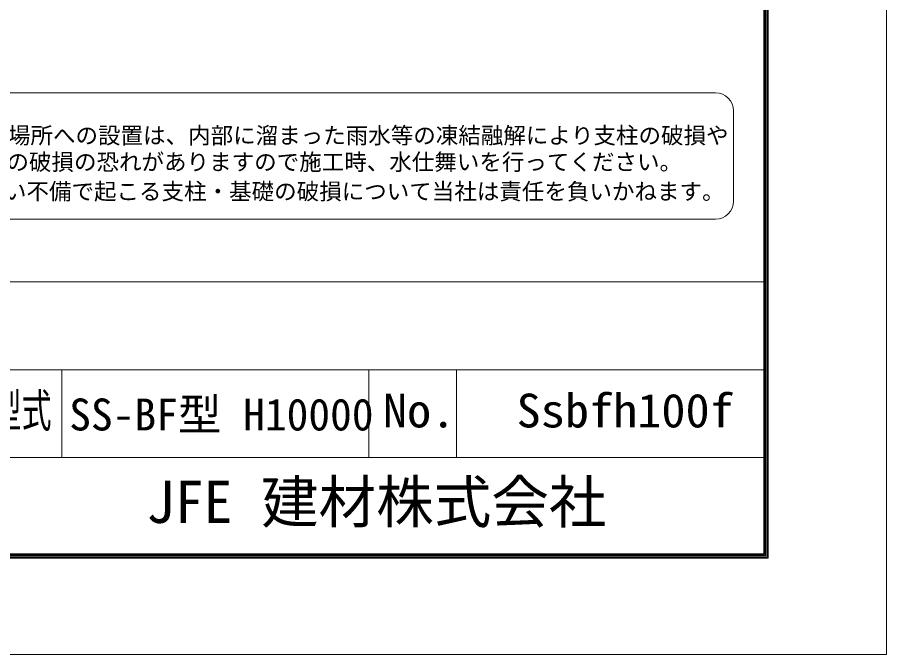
# Model space of a CAD drawing. Units: millimetres, scale not verified. Extents: x -14700 to 14700, y -10395 to 10395.
# Drawn here: x 7766 to 14700, y -10395 to -5307 of the extents above; entities that cross this region are included whole.
import ezdxf
from ezdxf.enums import TextEntityAlignment as Align

# ---------------------------------------------------------------- set-up
doc = ezdxf.new("R2010")
doc.units = ezdxf.units.MM
doc.header["$LTSCALE"] = 40
doc.layers.add('0-0_D-TTL-TXT', color=7, linetype='Continuous', lineweight=13)
doc.layers.add('0-C_D-TTL', color=7, linetype='Continuous', lineweight=18)
doc.styles.add('ＭＳ ゴシック', font='')
doc.styles.get('ＭＳ ゴシック').set_extended_font_data('MS Gothic')

msp = doc.modelspace()

# ---------------------------------------------------------------- linework, layer by layer
at = {"layer": '0-0_D-TTL-TXT', "color": 2}
for p, q in [((13335.41, -5909.29), (6282.02, -5909.29)), ((13479.62, -6774.54), (13479.62, -6053.49)), ((6282.02, -6918.75), (13335.41, -6918.75))]:
    msp.add_line(p, q, dxfattribs=at)
for centre, start, end in [((13335.41, -6053.49), 0, 90), ((13335.41, -6774.54), 270, 0)]:
    msp.add_arc(centre, 144.21, start, end, dxfattribs=at)
at = {"layer": '0-C_D-TTL'}
for p, q in [((7420, -7420), (13720, -7420)), ((7420, -8120), (13720, -8120)), ((8120, -8120), (8120, -8820)), ((10570, -8120), (10570, -8820)), ((11270, -8120), (11270, -8820)), ((7420, -8820), (13720, -8820))]:
    msp.add_line(p, q, dxfattribs=at)
at = {"layer": '0-C_D-TTL', "color": 2}
msp.add_lwpolyline([(-14700, 10395), (14700, 10395), (14700, -10395), (-14700, -10395)], close=True, dxfattribs=at)
at = {"layer": '0-C_D-TTL'}
for points in [[(-13755, 9625), (13755, 9625), (13755, -9625), (-13755, -9625)], [(-13746.25, 9616.25), (13746.25, 9616.25), (13746.25, -9616.25), (-13746.25, -9616.25)], [(-13737.5, 9607.5), (13737.5, 9607.5), (13737.5, -9607.5), (-13737.5, -9607.5)], [(-13728.75, 9598.75), (13728.75, 9598.75), (13728.75, -9598.75), (-13728.75, -9598.75)], [(-13720, 9590), (13720, 9590), (13720, -9590), (-13720, -9590)]]:
    msp.add_lwpolyline(points, close=True, dxfattribs=at)

# ---------------------------------------------------------------- texts
at = {"layer": '0-0_D-TTL-TXT', "style": 'ＭＳ ゴシック'}
for s, height, p in [('凍結の恐れがある場所への設置は、内部に溜まった雨水等の凍結融解により支柱の破損や', 131.7, (6253.7, -6355.4)), ('コンクリート基礎の破損の恐れがありますので施工時、水仕舞いを行ってください。', 131.7, (6241.85, -6567.16)), ('施工による水仕舞い不備で起こる支柱・基礎の破損について当社は責任を負いかねます。 ', 131.7, (6221.68, -6802.2)), ('SS-BF型 H10000', 254.8, (8179.86, -8681.8)), ('JFE 建材株式会社', 336.7, (8793.33, -9444.76))]:
    msp.add_text(s, height=height, dxfattribs=at).set_placement(p, align=Align.BOTTOM_LEFT)
for s, width, p in [('型式', 0.65, (7560.93, -8661.81)), ('No.', 1.05, (10682, -8661.81)), ('Ssbfh100f', 1.05, (11748.33, -8661.81))]:
    msp.add_text(s, height=269.5, dxfattribs=dict(at, width=width)).set_placement(p, align=Align.BOTTOM_LEFT)

doc.saveas('drawing.dxf')
